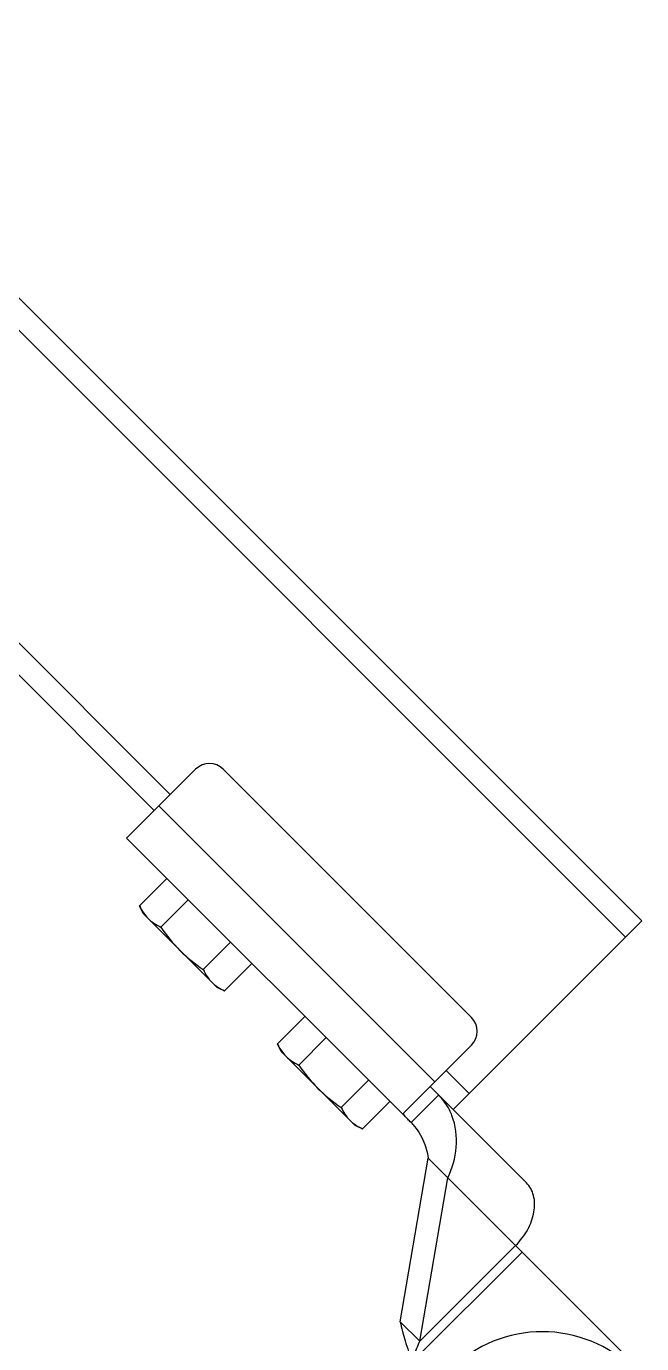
# Model space of a CAD drawing. Extents: x 27938 to 1042331, y -235042 to 1535213.
# Drawn here: x 706020 to 707146, y 728266 to 730678 of the extents above; entities that cross this region are included whole.
import ezdxf

# ---------------------------------------------------------------- set-up
doc = ezdxf.new("R2010")
doc.units = 0
doc.header["$LTSCALE"] = 1000
doc.header["$MEASUREMENT"] = 0

msp = doc.modelspace()

# ---------------------------------------------------------------- linework, layer by layer
at = {"linetype": 'Continuous'}
for p, q in [((702937.5, 733249.2), (707146.4, 729040.4)), ((702908.1, 733219.8), (707116.9, 729010.9)), ((703169.1, 732386.3), (706283.4, 729271.9)), ((703139.6, 732356.8), (706254, 729242.5)), ((706203.4, 729191.9), (706329.7, 729318.2)), ((706380.2, 729318.2), (706834.9, 728863.6)), ((706262.4, 729250.9), (706767.5, 728745.7)), ((706724.2, 728671.2), (706203.4, 729191.9)), ((706277.2, 729118.2), (706227.1, 729068.1)), ((706316.1, 729079.3), (706266, 729029.2)), ((706233.7, 729053.9), (706227.1, 729068.1)), ((706233.7, 729053.9), (706368.4, 728919.2)), ((707146.4, 729040.4), (706801.2, 728695.2)), ((706393.9, 729001.5), (706343.8, 728951.4)), ((706432.8, 728962.6), (706382.7, 728912.5)), ((706368.4, 728919.2), (706382.7, 728912.5)), ((706529.8, 728865.6), (706479.7, 728815.5)), ((706486.3, 728801.3), (706479.7, 728815.5)), ((706568.7, 728826.7), (706518.6, 728776.6)), ((706711, 728689.2), (706834.9, 728813.1)), ((706486.3, 728801.3), (706621, 728666.6)), ((706788.6, 728766.8), (706830.7, 728724.7)), ((706646.4, 728748.9), (706596.3, 728698.8)), ((706759.1, 728737.3), (706935.3, 728561.1)), ((706685.3, 728710.1), (706635.2, 728660)), ((706724.2, 728671.2), (706774.7, 728721.7)), ((706621, 728666.6), (706635.2, 728660)), ((706704.5, 728306.5), (706755.8, 728605.9)), ((706755.8, 728605.9), (707132.7, 728229)), ((706740.2, 728270.8), (706791.5, 728570.2)), ((706915.6, 728446.1), (706740.2, 728270.8)), ((706726.2, 728233), (706927.5, 728434.2)), ((706704.5, 728306.5), (706740.2, 728270.8))]:
    msp.add_line(p, q, dxfattribs=at)
for centre, radius, start, end in [((706355, 729293), 35.7, 45, 135), ((706809.6, 728838.3), 35.7, 315, 45), ((706964.4, 728050.2), 238.1, 45, 225)]:
    msp.add_arc(centre, radius, start, end, dxfattribs=at)
for points, knots in [([(706227.1, 729068.1), (706227.7, 729066.9), (706229.9, 729062.2), (706232.6, 729057.7), (706234.7, 729054.5)], [0, 0, 0, 0, 0.253346, 1, 1, 1, 1]), ([(706242.8, 729044.8), (706246, 729041.6), (706253.4, 729035.7), (706261.7, 729031.2), (706266, 729029.2)], [0, 0, 0, 0, 0.493589, 1, 1, 1, 1]), ([(706343.8, 728951.4), (706345.8, 728947.1), (706350.2, 728938.8), (706356.2, 728931.5), (706359.4, 728928.2)], [0, 0, 0, 0, 0.506411, 1, 1, 1, 1]), ([(706359.4, 728928.2), (706362.7, 728924.9), (706370.1, 728919), (706378.4, 728914.5), (706382.7, 728912.5)], [0, 0, 0, 0, 0.493589, 1, 1, 1, 1]), ([(706479.7, 728815.5), (706480.2, 728814.3), (706482.5, 728809.7), (706485.1, 728805.1), (706487.3, 728802)], [0, 0, 0, 0, 0.253346, 1, 1, 1, 1]), ([(706495.3, 728792.3), (706498.6, 728789), (706506, 728783.1), (706514.3, 728778.6), (706518.6, 728776.6)], [0, 0, 0, 0, 0.493589, 1, 1, 1, 1]), ([(706799.1, 728683.9), (706797.8, 728687.5), (706791.7, 728701.2), (706782.7, 728713.7), (706774.7, 728721.7)], [0, 0, 0, 0, 0.252907, 1, 1, 1, 1]), ([(706596.3, 728698.8), (706598.4, 728694.5), (706602.8, 728686.3), (706608.7, 728678.9), (706612, 728675.6)], [0, 0, 0, 0, 0.506411, 1, 1, 1, 1]), ([(706724.2, 728671.2), (706722.2, 728673.2), (706718.3, 728677.2), (706713.7, 728681.8), (706709.4, 728687.6), (706711, 728689.2)], [0, 0, 0, 0, 0.378665, 0.693291, 1, 1, 1, 1]), ([(706612, 728675.6), (706615.3, 728672.3), (706622.6, 728666.4), (706630.9, 728662), (706635.2, 728660)], [0, 0, 0, 0, 0.493589, 1, 1, 1, 1]), ([(706724.2, 728671.2), (706733.2, 728662.1), (706747.4, 728641.3), (706754, 728617.4), (706755.8, 728605.9)], [0, 0, 0, 0, 0.522516, 1, 1, 1, 1]), ([(706791.5, 728570.2), (706800, 728587.6), (706810.9, 728625.8), (706806.1, 728665.9), (706799.1, 728683.9)], [0, 0, 0, 0, 0.500769, 1, 1, 1, 1]), ([(706915.6, 728446.1), (706924.2, 728454.8), (706938.8, 728473.9), (706950.9, 728505.9), (706951.1, 728537.2), (706941.6, 728554.8), (706935.3, 728561.1)], [0, 0, 0, 0, 0.287971, 0.555344, 0.790532, 1, 1, 1, 1]), ([(706704.5, 728306.5), (706706.6, 728294.7), (706713.5, 728270), (706721.8, 728245.9), (706726.2, 728233)], [0, 0, 0, 0, 0.468219, 1, 1, 1, 1]), ([(706726.2, 728233), (706727.3, 728236.3), (706731.4, 728249), (706735.9, 728261.7), (706740.2, 728270.8)], [0, 0, 0, 0, 0.254643, 1, 1, 1, 1])]:
    msp.add_open_spline(points, degree=3, knots=knots, dxfattribs=at)
for points in [[(706234.7, 729054.5), (706237.1, 729051.1), (706239.8, 729047.8), (706242.8, 729044.8)], [(706266, 729029.2), (706276.5, 729014), (706288.1, 728999.5), (706301.1, 728986.5)], [(706301.1, 728986.5), (706314.1, 728973.5), (706328.6, 728961.9), (706343.8, 728951.4)], [(706487.3, 728802), (706489.7, 728798.5), (706492.4, 728795.2), (706495.3, 728792.3)], [(706518.6, 728776.6), (706529.1, 728761.5), (706540.6, 728747), (706553.7, 728733.9)], [(706553.7, 728733.9), (706566.7, 728720.9), (706581.2, 728709.3), (706596.3, 728698.8)]]:
    msp.add_open_spline(points, degree=3, dxfattribs=at)

doc.saveas('drawing.dxf')
